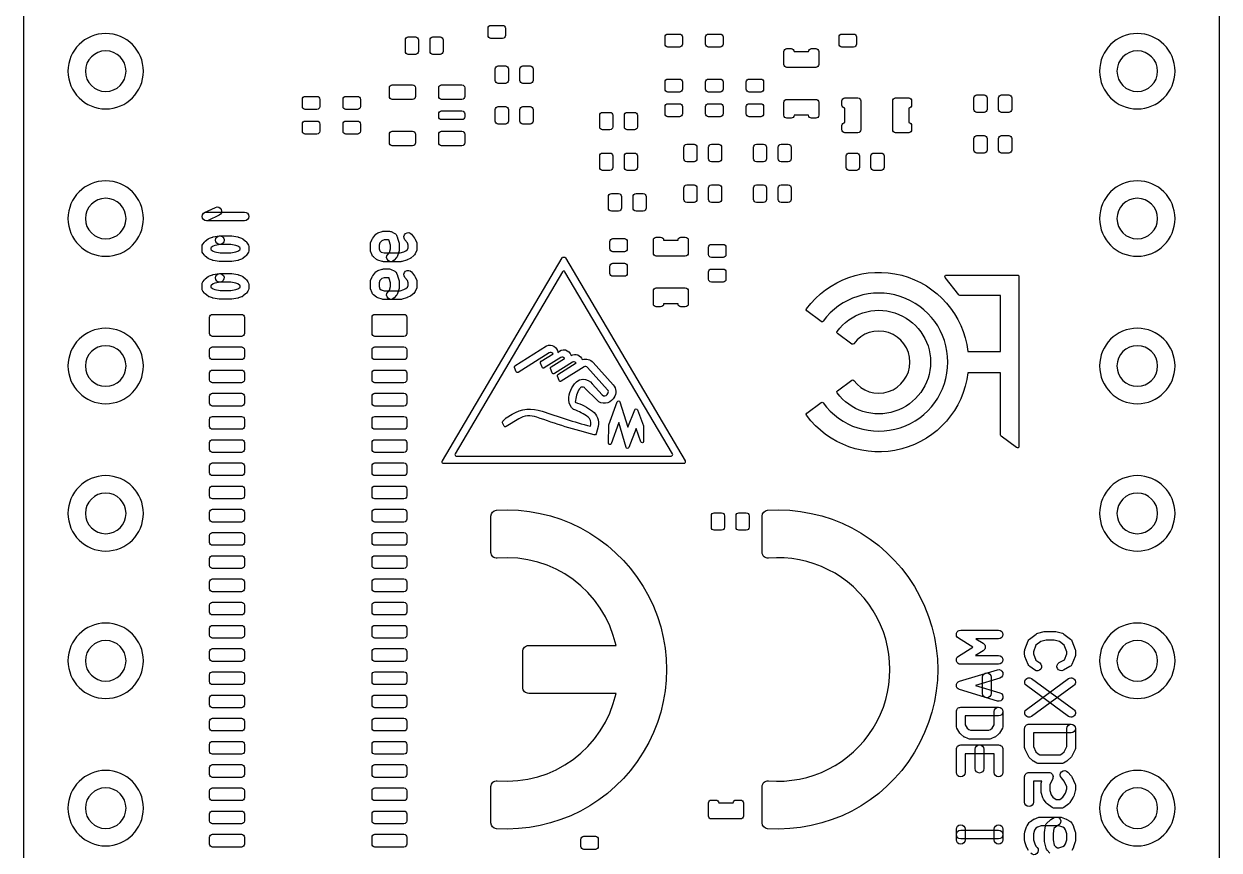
# Model space of a CAD drawing. Extents: x 0 to 20.6, y 0 to 50.
# Drawn here: x 0 to 20.6, y 22.14 to 36.38 of the extents above; entities that cross this region are included whole.
import ezdxf

# ---------------------------------------------------------------- set-up
doc = ezdxf.new("R2010")
doc.units = 0
for name, color, linetype in [('HOLE_1_6', 7, 'CONTINUOUS'), ('NC_Resist-B', 111, 'CONTINUOUS'), ('NC_Symbol-B', 140, 'CONTINUOUS'), ('OUTLINE', 7, 'CONTINUOUS')]:
    doc.layers.add(name, color=color, linetype=linetype)

msp = doc.modelspace()

# ---------------------------------------------------------------- linework, layer by layer
at = {"layer": 'HOLE_1_6'}
for points in [[(1.76, 35.56, 1), (1.06, 35.56, 1), (1.76, 35.56)], [(19.54, 35.56, 1), (18.84, 35.56, 1), (19.54, 35.56)], [(1.76, 33.02, 1), (1.06, 33.02, 1), (1.76, 33.02)], [(19.54, 33.02, 1), (18.84, 33.02, 1), (19.54, 33.02)], [(1.76, 30.48, 1), (1.06, 30.48, 1), (1.76, 30.48)], [(19.54, 30.48, 1), (18.84, 30.48, 1), (19.54, 30.48)], [(1.76, 27.94, 1), (1.06, 27.94, 1), (1.76, 27.94)], [(19.54, 27.94, 1), (18.84, 27.94, 1), (19.54, 27.94)], [(1.76, 25.4, 1), (1.06, 25.4, 1), (1.76, 25.4)], [(19.54, 25.4, 1), (18.84, 25.4, 1), (19.54, 25.4)], [(1.76, 22.86, 1), (1.06, 22.86, 1), (1.76, 22.86)], [(19.54, 22.86, 1), (18.84, 22.86, 1), (19.54, 22.86)]]:
    msp.add_lwpolyline(points, format="xyb", close=True, dxfattribs=at)
at = {"layer": 'NC_Resist-B'}
for points in [[(8.25, 36.35, -0.414214), (8.3, 36.3), (8.3, 36.175, -0.414214), (8.25, 36.125), (8.05, 36.125, -0.414214), (8, 36.175), (8, 36.3, -0.414214), (8.05, 36.35)], [(1.41, 34.91, 1), (1.41, 36.21, 1), (1.41, 34.91)], [(6.8, 35.9, -0.414214), (6.75, 35.85), (6.625, 35.85, -0.414214), (6.575, 35.9), (6.575, 36.1, -0.414214), (6.625, 36.15), (6.75, 36.15, -0.414214), (6.8, 36.1)], [(7, 36.1, -0.414214), (7.05, 36.15), (7.175, 36.15, -0.414214), (7.225, 36.1), (7.225, 35.9, -0.414214), (7.175, 35.85), (7.05, 35.85, -0.414214), (7, 35.9)], [(11.3, 36.2, -0.414214), (11.35, 36.15), (11.35, 36.025, -0.414214), (11.3, 35.975), (11.1, 35.975, -0.414214), (11.05, 36.025), (11.05, 36.15, -0.414214), (11.1, 36.2)], [(12, 36.2, -0.414214), (12.05, 36.15), (12.05, 36.025, -0.414214), (12, 35.975), (11.8, 35.975, -0.414214), (11.75, 36.025), (11.75, 36.15, -0.414214), (11.8, 36.2)], [(14.3, 36.2, -0.414214), (14.35, 36.15), (14.35, 36.025, -0.414214), (14.3, 35.975), (14.1, 35.975, -0.414214), (14.05, 36.025), (14.05, 36.15, -0.414214), (14.1, 36.2)], [(19.19, 34.91, 1), (19.19, 36.21, 1), (19.19, 34.91)], [(13.225, 35.95, -0.414214), (13.275, 35.9), (13.275, 35.9), (13.525, 35.9), (13.525, 35.9, -0.414214), (13.575, 35.95), (13.65, 35.95, -0.414214), (13.7, 35.9), (13.7, 35.675, -0.414214), (13.65, 35.625), (13.15, 35.625, -0.414214), (13.1, 35.675), (13.1, 35.9, -0.414214), (13.15, 35.95)], [(8.35, 35.4, -0.414214), (8.3, 35.35), (8.175, 35.35, -0.414214), (8.125, 35.4), (8.125, 35.6, -0.414214), (8.175, 35.65), (8.3, 35.65, -0.414214), (8.35, 35.6)], [(8.55, 35.6, -0.414214), (8.6, 35.65), (8.725, 35.65, -0.414214), (8.775, 35.6), (8.775, 35.4, -0.414214), (8.725, 35.35), (8.6, 35.35, -0.414214), (8.55, 35.4)], [(6.35, 35.075, -0.414214), (6.3, 35.125), (6.3, 35.275, -0.414214), (6.35, 35.325), (6.7, 35.325, -0.414214), (6.75, 35.275), (6.75, 35.125, -0.414214), (6.7, 35.075)], [(7.2, 35.075, -0.414214), (7.15, 35.125), (7.15, 35.275, -0.414214), (7.2, 35.325), (7.55, 35.325, -0.414214), (7.6, 35.275), (7.6, 35.125, -0.414214), (7.55, 35.075)], [(11.1, 35.2, -0.414214), (11.05, 35.25), (11.05, 35.375, -0.414214), (11.1, 35.425), (11.3, 35.425, -0.414214), (11.35, 35.375), (11.35, 35.25, -0.414214), (11.3, 35.2)], [(11.8, 35.2, -0.414214), (11.75, 35.25), (11.75, 35.375, -0.414214), (11.8, 35.425), (12, 35.425, -0.414214), (12.05, 35.375), (12.05, 35.25, -0.414214), (12, 35.2)], [(12.5, 35.2, -0.414214), (12.45, 35.25), (12.45, 35.375, -0.414214), (12.5, 35.425), (12.7, 35.425, -0.414214), (12.75, 35.375), (12.75, 35.25, -0.414214), (12.7, 35.2)], [(4.85, 34.9, -0.414214), (4.8, 34.95), (4.8, 35.075, -0.414214), (4.85, 35.125), (5.05, 35.125, -0.414214), (5.1, 35.075), (5.1, 34.95, -0.414214), (5.05, 34.9)], [(5.55, 34.9, -0.414214), (5.5, 34.95), (5.5, 35.075, -0.414214), (5.55, 35.125), (5.75, 35.125, -0.414214), (5.8, 35.075), (5.8, 34.95, -0.414214), (5.75, 34.9)], [(13.575, 34.75, -0.414214), (13.525, 34.8), (13.525, 34.8), (13.275, 34.8), (13.275, 34.8, -0.414214), (13.225, 34.75), (13.15, 34.75, -0.414214), (13.1, 34.8), (13.1, 35.025, -0.414214), (13.15, 35.075), (13.65, 35.075, -0.414214), (13.7, 35.025), (13.7, 34.8, -0.414214), (13.65, 34.75)], [(14.1, 34.625, -0.414214), (14.15, 34.675), (14.15, 34.675), (14.15, 34.925), (14.15, 34.925, -0.414214), (14.1, 34.975), (14.1, 35.05, -0.414214), (14.15, 35.1), (14.375, 35.1, -0.414214), (14.425, 35.05), (14.425, 34.55, -0.414214), (14.375, 34.5), (14.15, 34.5, -0.414214), (14.1, 34.55)], [(15.3, 34.975, -0.414214), (15.25, 34.925), (15.25, 34.925), (15.25, 34.675), (15.25, 34.675, -0.414214), (15.3, 34.625), (15.3, 34.55, -0.414214), (15.25, 34.5), (15.025, 34.5, -0.414214), (14.975, 34.55), (14.975, 35.05, -0.414214), (15.025, 35.1), (15.25, 35.1, -0.414214), (15.3, 35.05)], [(16.6, 34.9, -0.414214), (16.55, 34.85), (16.425, 34.85, -0.414214), (16.375, 34.9), (16.375, 35.1, -0.414214), (16.425, 35.15), (16.55, 35.15, -0.414214), (16.6, 35.1)], [(16.8, 35.1, -0.414214), (16.85, 35.15), (16.975, 35.15, -0.414214), (17.025, 35.1), (17.025, 34.9, -0.414214), (16.975, 34.85), (16.85, 34.85, -0.414214), (16.8, 34.9)], [(7.2, 34.725, -0.414214), (7.15, 34.775), (7.15, 34.825, -0.414214), (7.2, 34.875), (7.55, 34.875, -0.414214), (7.6, 34.825), (7.6, 34.775, -0.414214), (7.55, 34.725)], [(8.35, 34.7, -0.414214), (8.3, 34.65), (8.175, 34.65, -0.414214), (8.125, 34.7), (8.125, 34.9, -0.414214), (8.175, 34.95), (8.3, 34.95, -0.414214), (8.35, 34.9)], [(8.55, 34.9, -0.414214), (8.6, 34.95), (8.725, 34.95, -0.414214), (8.775, 34.9), (8.775, 34.7, -0.414214), (8.725, 34.65), (8.6, 34.65, -0.414214), (8.55, 34.7)], [(10.15, 34.6, -0.414214), (10.1, 34.55), (9.975, 34.55, -0.414214), (9.925, 34.6), (9.925, 34.8, -0.414214), (9.975, 34.85), (10.1, 34.85, -0.414214), (10.15, 34.8)], [(10.35, 34.8, -0.414214), (10.4, 34.85), (10.525, 34.85, -0.414214), (10.575, 34.8), (10.575, 34.6, -0.414214), (10.525, 34.55), (10.4, 34.55, -0.414214), (10.35, 34.6)], [(11.3, 35, -0.414214), (11.35, 34.95), (11.35, 34.825, -0.414214), (11.3, 34.775), (11.1, 34.775, -0.414214), (11.05, 34.825), (11.05, 34.95, -0.414214), (11.1, 35)], [(12, 35, -0.414214), (12.05, 34.95), (12.05, 34.825, -0.414214), (12, 34.775), (11.8, 34.775, -0.414214), (11.75, 34.825), (11.75, 34.95, -0.414214), (11.8, 35)], [(12.7, 35, -0.414214), (12.75, 34.95), (12.75, 34.825, -0.414214), (12.7, 34.775), (12.5, 34.775, -0.414214), (12.45, 34.825), (12.45, 34.95, -0.414214), (12.5, 35)], [(5.05, 34.7, -0.414214), (5.1, 34.65), (5.1, 34.525, -0.414214), (5.05, 34.475), (4.85, 34.475, -0.414214), (4.8, 34.525), (4.8, 34.65, -0.414214), (4.85, 34.7)], [(5.75, 34.7, -0.414214), (5.8, 34.65), (5.8, 34.525, -0.414214), (5.75, 34.475), (5.55, 34.475, -0.414214), (5.5, 34.525), (5.5, 34.65, -0.414214), (5.55, 34.7)], [(6.35, 34.275, -0.414214), (6.3, 34.325), (6.3, 34.475, -0.414214), (6.35, 34.525), (6.7, 34.525, -0.414214), (6.75, 34.475), (6.75, 34.325, -0.414214), (6.7, 34.275)], [(7.2, 34.275, -0.414214), (7.15, 34.325), (7.15, 34.475, -0.414214), (7.2, 34.525), (7.55, 34.525, -0.414214), (7.6, 34.475), (7.6, 34.325, -0.414214), (7.55, 34.275)], [(16.6, 34.2, -0.414214), (16.55, 34.15), (16.425, 34.15, -0.414214), (16.375, 34.2), (16.375, 34.4, -0.414214), (16.425, 34.45), (16.55, 34.45, -0.414214), (16.6, 34.4)], [(16.8, 34.4, -0.414214), (16.85, 34.45), (16.975, 34.45, -0.414214), (17.025, 34.4), (17.025, 34.2, -0.414214), (16.975, 34.15), (16.85, 34.15, -0.414214), (16.8, 34.2)], [(11.6, 34.05, -0.414214), (11.55, 34), (11.425, 34, -0.414214), (11.375, 34.05), (11.375, 34.25, -0.414214), (11.425, 34.3), (11.55, 34.3, -0.414214), (11.6, 34.25)], [(11.8, 34.25, -0.414214), (11.85, 34.3), (11.975, 34.3, -0.414214), (12.025, 34.25), (12.025, 34.05, -0.414214), (11.975, 34), (11.85, 34, -0.414214), (11.8, 34.05)], [(12.8, 34.05, -0.414214), (12.75, 34), (12.625, 34, -0.414214), (12.575, 34.05), (12.575, 34.25, -0.414214), (12.625, 34.3), (12.75, 34.3, -0.414214), (12.8, 34.25)], [(13, 34.25, -0.414214), (13.05, 34.3), (13.175, 34.3, -0.414214), (13.225, 34.25), (13.225, 34.05, -0.414214), (13.175, 34), (13.05, 34, -0.414214), (13, 34.05)], [(10.15, 33.9, -0.414214), (10.1, 33.85), (9.975, 33.85, -0.414214), (9.925, 33.9), (9.925, 34.1, -0.414214), (9.975, 34.15), (10.1, 34.15, -0.414214), (10.15, 34.1)], [(10.35, 34.1, -0.414214), (10.4, 34.15), (10.525, 34.15, -0.414214), (10.575, 34.1), (10.575, 33.9, -0.414214), (10.525, 33.85), (10.4, 33.85, -0.414214), (10.35, 33.9)], [(14.4, 33.9, -0.414214), (14.35, 33.85), (14.225, 33.85, -0.414214), (14.175, 33.9), (14.175, 34.1, -0.414214), (14.225, 34.15), (14.35, 34.15, -0.414214), (14.4, 34.1)], [(14.6, 34.1, -0.414214), (14.65, 34.15), (14.775, 34.15, -0.414214), (14.825, 34.1), (14.825, 33.9, -0.414214), (14.775, 33.85), (14.65, 33.85, -0.414214), (14.6, 33.9)], [(1.41, 32.37, 1), (1.41, 33.67, 1), (1.41, 32.37)], [(11.6, 33.35, -0.414214), (11.55, 33.3), (11.425, 33.3, -0.414214), (11.375, 33.35), (11.375, 33.55, -0.414214), (11.425, 33.6), (11.55, 33.6, -0.414214), (11.6, 33.55)], [(11.8, 33.55, -0.414214), (11.85, 33.6), (11.975, 33.6, -0.414214), (12.025, 33.55), (12.025, 33.35, -0.414214), (11.975, 33.3), (11.85, 33.3, -0.414214), (11.8, 33.35)], [(12.8, 33.35, -0.414214), (12.75, 33.3), (12.625, 33.3, -0.414214), (12.575, 33.35), (12.575, 33.55, -0.414214), (12.625, 33.6), (12.75, 33.6, -0.414214), (12.8, 33.55)], [(13, 33.55, -0.414214), (13.05, 33.6), (13.175, 33.6, -0.414214), (13.225, 33.55), (13.225, 33.35, -0.414214), (13.175, 33.3), (13.05, 33.3, -0.414214), (13, 33.35)], [(19.19, 32.37, 1), (19.19, 33.67, 1), (19.19, 32.37)], [(10.3, 33.2, -0.414214), (10.25, 33.15), (10.125, 33.15, -0.414214), (10.075, 33.2), (10.075, 33.4, -0.414214), (10.125, 33.45), (10.25, 33.45, -0.414214), (10.3, 33.4)], [(10.5, 33.4, -0.414214), (10.55, 33.45), (10.675, 33.45, -0.414214), (10.725, 33.4), (10.725, 33.2, -0.414214), (10.675, 33.15), (10.55, 33.15, -0.414214), (10.5, 33.2)], [(10.15, 32.45, -0.414214), (10.1, 32.5), (10.1, 32.625, -0.414214), (10.15, 32.675), (10.35, 32.675, -0.414214), (10.4, 32.625), (10.4, 32.5, -0.414214), (10.35, 32.45)], [(10.975, 32.7, -0.414214), (11.025, 32.65), (11.025, 32.65), (11.275, 32.65), (11.275, 32.65, -0.414214), (11.325, 32.7), (11.4, 32.7, -0.414214), (11.45, 32.65), (11.45, 32.425, -0.414214), (11.4, 32.375), (10.9, 32.375, -0.414214), (10.85, 32.425), (10.85, 32.65, -0.414214), (10.9, 32.7)], [(11.85, 32.35, -0.414214), (11.8, 32.4), (11.8, 32.525, -0.414214), (11.85, 32.575), (12.05, 32.575, -0.414214), (12.1, 32.525), (12.1, 32.4, -0.414214), (12.05, 32.35)], [(10.35, 32.25, -0.414214), (10.4, 32.2), (10.4, 32.075, -0.414214), (10.35, 32.025), (10.15, 32.025, -0.414214), (10.1, 32.075), (10.1, 32.2, -0.414214), (10.15, 32.25)], [(12.05, 32.15, -0.414214), (12.1, 32.1), (12.1, 31.975, -0.414214), (12.05, 31.925), (11.85, 31.925, -0.414214), (11.8, 31.975), (11.8, 32.1, -0.414214), (11.85, 32.15)], [(11.325, 31.5, -0.414214), (11.275, 31.55), (11.275, 31.55), (11.025, 31.55), (11.025, 31.55, -0.414214), (10.975, 31.5), (10.9, 31.5, -0.414214), (10.85, 31.55), (10.85, 31.775, -0.414214), (10.9, 31.825), (11.4, 31.825, -0.414214), (11.45, 31.775), (11.45, 31.55, -0.414214), (11.4, 31.5)], [(3.75, 31.37, -0.414214), (3.8, 31.32), (3.8, 31.04, -0.414214), (3.75, 30.99), (3.25, 30.99, -0.414214), (3.2, 31.04), (3.2, 31.32, -0.414214), (3.25, 31.37)], [(6.55, 31.37, -0.414214), (6.6, 31.32), (6.6, 31.04, -0.414214), (6.55, 30.99), (6.05, 30.99, -0.414214), (6, 31.04), (6, 31.32, -0.414214), (6.05, 31.37)], [(1.41, 29.83, 1), (1.41, 31.13, 1), (1.41, 29.83)], [(19.19, 29.83, 1), (19.19, 31.13, 1), (19.19, 29.83)], [(3.75, 30.81, -0.414214), (3.8, 30.76), (3.8, 30.64, -0.414214), (3.75, 30.59), (3.25, 30.59, -0.414214), (3.2, 30.64), (3.2, 30.76, -0.414214), (3.25, 30.81)], [(6.55, 30.81, -0.414214), (6.6, 30.76), (6.6, 30.64, -0.414214), (6.55, 30.59), (6.05, 30.59, -0.414214), (6, 30.64), (6, 30.76, -0.414214), (6.05, 30.81)], [(3.75, 30.41, -0.414214), (3.8, 30.36), (3.8, 30.24, -0.414214), (3.75, 30.19), (3.25, 30.19, -0.414214), (3.2, 30.24), (3.2, 30.36, -0.414214), (3.25, 30.41)], [(6.55, 30.41, -0.414214), (6.6, 30.36), (6.6, 30.24, -0.414214), (6.55, 30.19), (6.05, 30.19, -0.414214), (6, 30.24), (6, 30.36, -0.414214), (6.05, 30.41)], [(3.75, 30.01, -0.414214), (3.8, 29.96), (3.8, 29.84, -0.414214), (3.75, 29.79), (3.25, 29.79, -0.414214), (3.2, 29.84), (3.2, 29.96, -0.414214), (3.25, 30.01)], [(6.55, 30.01, -0.414214), (6.6, 29.96), (6.6, 29.84, -0.414214), (6.55, 29.79), (6.05, 29.79, -0.414214), (6, 29.84), (6, 29.96, -0.414214), (6.05, 30.01)], [(3.75, 29.61, -0.414214), (3.8, 29.56), (3.8, 29.44, -0.414214), (3.75, 29.39), (3.25, 29.39, -0.414214), (3.2, 29.44), (3.2, 29.56, -0.414214), (3.25, 29.61)], [(6.55, 29.61, -0.414214), (6.6, 29.56), (6.6, 29.44, -0.414214), (6.55, 29.39), (6.05, 29.39, -0.414214), (6, 29.44), (6, 29.56, -0.414214), (6.05, 29.61)], [(3.75, 29.21, -0.414214), (3.8, 29.16), (3.8, 29.04, -0.414214), (3.75, 28.99), (3.25, 28.99, -0.414214), (3.2, 29.04), (3.2, 29.16, -0.414214), (3.25, 29.21)], [(6.55, 29.21, -0.414214), (6.6, 29.16), (6.6, 29.04, -0.414214), (6.55, 28.99), (6.05, 28.99, -0.414214), (6, 29.04), (6, 29.16, -0.414214), (6.05, 29.21)], [(3.75, 28.81, -0.414214), (3.8, 28.76), (3.8, 28.64, -0.414214), (3.75, 28.59), (3.25, 28.59, -0.414214), (3.2, 28.64), (3.2, 28.76, -0.414214), (3.25, 28.81)], [(6.55, 28.81, -0.414214), (6.6, 28.76), (6.6, 28.64, -0.414214), (6.55, 28.59), (6.05, 28.59, -0.414214), (6, 28.64), (6, 28.76, -0.414214), (6.05, 28.81)], [(1.41, 27.29, 1), (1.41, 28.59, 1), (1.41, 27.29)], [(19.19, 27.29, 1), (19.19, 28.59, 1), (19.19, 27.29)], [(3.75, 28.41, -0.414214), (3.8, 28.36), (3.8, 28.24, -0.414214), (3.75, 28.19), (3.25, 28.19, -0.414214), (3.2, 28.24), (3.2, 28.36, -0.414214), (3.25, 28.41)], [(6.55, 28.41, -0.414214), (6.6, 28.36), (6.6, 28.24, -0.414214), (6.55, 28.19), (6.05, 28.19, -0.414214), (6, 28.24), (6, 28.36, -0.414214), (6.05, 28.41)], [(3.75, 28.01, -0.414214), (3.8, 27.96), (3.8, 27.84, -0.414214), (3.75, 27.79), (3.25, 27.79, -0.414214), (3.2, 27.84), (3.2, 27.96, -0.414214), (3.25, 28.01)], [(6.55, 28.01, -0.414214), (6.6, 27.96), (6.6, 27.84, -0.414214), (6.55, 27.79), (6.05, 27.79, -0.414214), (6, 27.84), (6, 27.96, -0.414214), (6.05, 28.01)], [(12.075, 27.7, -0.414214), (12.025, 27.65), (11.9, 27.65, -0.414214), (11.85, 27.7), (11.85, 27.9, -0.414214), (11.9, 27.95), (12.025, 27.95, -0.414214), (12.075, 27.9)], [(12.275, 27.9, -0.414214), (12.325, 27.95), (12.45, 27.95, -0.414214), (12.5, 27.9), (12.5, 27.7, -0.414214), (12.45, 27.65), (12.325, 27.65, -0.414214), (12.275, 27.7)], [(3.75, 27.61, -0.414214), (3.8, 27.56), (3.8, 27.44, -0.414214), (3.75, 27.39), (3.25, 27.39, -0.414214), (3.2, 27.44), (3.2, 27.56, -0.414214), (3.25, 27.61)], [(6.55, 27.61, -0.414214), (6.6, 27.56), (6.6, 27.44, -0.414214), (6.55, 27.39), (6.05, 27.39, -0.414214), (6, 27.44), (6, 27.56, -0.414214), (6.05, 27.61)], [(3.75, 27.21, -0.414214), (3.8, 27.16), (3.8, 27.04, -0.414214), (3.75, 26.99), (3.25, 26.99, -0.414214), (3.2, 27.04), (3.2, 27.16, -0.414214), (3.25, 27.21)], [(6.55, 27.21, -0.414214), (6.6, 27.16), (6.6, 27.04, -0.414214), (6.55, 26.99), (6.05, 26.99, -0.414214), (6, 27.04), (6, 27.16, -0.414214), (6.05, 27.21)], [(3.75, 26.81, -0.414214), (3.8, 26.76), (3.8, 26.64, -0.414214), (3.75, 26.59), (3.25, 26.59, -0.414214), (3.2, 26.64), (3.2, 26.76, -0.414214), (3.25, 26.81)], [(6.55, 26.81, -0.414214), (6.6, 26.76), (6.6, 26.64, -0.414214), (6.55, 26.59), (6.05, 26.59, -0.414214), (6, 26.64), (6, 26.76, -0.414214), (6.05, 26.81)], [(3.75, 26.41, -0.414214), (3.8, 26.36), (3.8, 26.24, -0.414214), (3.75, 26.19), (3.25, 26.19, -0.414214), (3.2, 26.24), (3.2, 26.36, -0.414214), (3.25, 26.41)], [(6.55, 26.41, -0.414214), (6.6, 26.36), (6.6, 26.24, -0.414214), (6.55, 26.19), (6.05, 26.19, -0.414214), (6, 26.24), (6, 26.36, -0.414214), (6.05, 26.41)], [(1.41, 24.75, 1), (1.41, 26.05, 1), (1.41, 24.75)], [(3.75, 26.01, -0.414214), (3.8, 25.96), (3.8, 25.84, -0.414214), (3.75, 25.79), (3.25, 25.79, -0.414214), (3.2, 25.84), (3.2, 25.96, -0.414214), (3.25, 26.01)], [(6.55, 26.01, -0.414214), (6.6, 25.96), (6.6, 25.84, -0.414214), (6.55, 25.79), (6.05, 25.79, -0.414214), (6, 25.84), (6, 25.96, -0.414214), (6.05, 26.01)], [(19.19, 24.75, 1), (19.19, 26.05, 1), (19.19, 24.75)], [(3.75, 25.61, -0.414214), (3.8, 25.56), (3.8, 25.44, -0.414214), (3.75, 25.39), (3.25, 25.39, -0.414214), (3.2, 25.44), (3.2, 25.56, -0.414214), (3.25, 25.61)], [(6.55, 25.61, -0.414214), (6.6, 25.56), (6.6, 25.44, -0.414214), (6.55, 25.39), (6.05, 25.39, -0.414214), (6, 25.44), (6, 25.56, -0.414214), (6.05, 25.61)], [(3.75, 25.21, -0.414214), (3.8, 25.16), (3.8, 25.04, -0.414214), (3.75, 24.99), (3.25, 24.99, -0.414214), (3.2, 25.04), (3.2, 25.16, -0.414214), (3.25, 25.21)], [(6.55, 25.21, -0.414214), (6.6, 25.16), (6.6, 25.04, -0.414214), (6.55, 24.99), (6.05, 24.99, -0.414214), (6, 25.04), (6, 25.16, -0.414214), (6.05, 25.21)], [(3.75, 24.81, -0.414214), (3.8, 24.76), (3.8, 24.64, -0.414214), (3.75, 24.59), (3.25, 24.59, -0.414214), (3.2, 24.64), (3.2, 24.76, -0.414214), (3.25, 24.81)], [(6.55, 24.81, -0.414214), (6.6, 24.76), (6.6, 24.64, -0.414214), (6.55, 24.59), (6.05, 24.59, -0.414214), (6, 24.64), (6, 24.76, -0.414214), (6.05, 24.81)], [(3.75, 24.41, -0.414214), (3.8, 24.36), (3.8, 24.24, -0.414214), (3.75, 24.19), (3.25, 24.19, -0.414214), (3.2, 24.24), (3.2, 24.36, -0.414214), (3.25, 24.41)], [(6.55, 24.41, -0.414214), (6.6, 24.36), (6.6, 24.24, -0.414214), (6.55, 24.19), (6.05, 24.19, -0.414214), (6, 24.24), (6, 24.36, -0.414214), (6.05, 24.41)], [(3.75, 24.01, -0.414214), (3.8, 23.96), (3.8, 23.84, -0.414214), (3.75, 23.79), (3.25, 23.79, -0.414214), (3.2, 23.84), (3.2, 23.96, -0.414214), (3.25, 24.01)], [(6.55, 24.01, -0.414214), (6.6, 23.96), (6.6, 23.84, -0.414214), (6.55, 23.79), (6.05, 23.79, -0.414214), (6, 23.84), (6, 23.96, -0.414214), (6.05, 24.01)], [(1.41, 22.21, 1), (1.41, 23.51, 1), (1.41, 22.21)], [(3.75, 23.61, -0.414214), (3.8, 23.56), (3.8, 23.44, -0.414214), (3.75, 23.39), (3.25, 23.39, -0.414214), (3.2, 23.44), (3.2, 23.56, -0.414214), (3.25, 23.61)], [(6.55, 23.61, -0.414214), (6.6, 23.56), (6.6, 23.44, -0.414214), (6.55, 23.39), (6.05, 23.39, -0.414214), (6, 23.44), (6, 23.56, -0.414214), (6.05, 23.61)], [(19.19, 22.21, 1), (19.19, 23.51, 1), (19.19, 22.21)], [(3.75, 23.21, -0.414214), (3.8, 23.16), (3.8, 23.04, -0.414214), (3.75, 22.99), (3.25, 22.99, -0.414214), (3.2, 23.04), (3.2, 23.16, -0.414214), (3.25, 23.21)], [(6.55, 23.21, -0.414214), (6.6, 23.16), (6.6, 23.04, -0.414214), (6.55, 22.99), (6.05, 22.99, -0.414214), (6, 23.04), (6, 23.16, -0.414214), (6.05, 23.21)], [(11.925, 23, -0.414214), (11.975, 22.95), (11.975, 22.95), (12.225, 22.95), (12.225, 22.95, -0.414214), (12.275, 23), (12.35, 23, -0.414214), (12.4, 22.95), (12.4, 22.725, -0.414214), (12.35, 22.675), (11.85, 22.675, -0.414214), (11.8, 22.725), (11.8, 22.95, -0.414214), (11.85, 23)], [(3.75, 22.81, -0.414214), (3.8, 22.76), (3.8, 22.64, -0.414214), (3.75, 22.59), (3.25, 22.59, -0.414214), (3.2, 22.64), (3.2, 22.76, -0.414214), (3.25, 22.81)], [(6.55, 22.81, -0.414214), (6.6, 22.76), (6.6, 22.64, -0.414214), (6.55, 22.59), (6.05, 22.59, -0.414214), (6, 22.64), (6, 22.76, -0.414214), (6.05, 22.81)], [(3.75, 22.41, -0.414214), (3.8, 22.36), (3.8, 22.24, -0.414214), (3.75, 22.19), (3.25, 22.19, -0.414214), (3.2, 22.24), (3.2, 22.36, -0.414214), (3.25, 22.41)], [(6.55, 22.41, -0.414214), (6.6, 22.36), (6.6, 22.24, -0.414214), (6.55, 22.19), (6.05, 22.19, -0.414214), (6, 22.24), (6, 22.36, -0.414214), (6.05, 22.41)], [(9.65, 22.15, -0.414214), (9.6, 22.2), (9.6, 22.325, -0.414214), (9.65, 22.375), (9.85, 22.375, -0.414214), (9.9, 22.325), (9.9, 22.2, -0.414214), (9.85, 22.15)]]:
    msp.add_lwpolyline(points, format="xyb", close=True, dxfattribs=at)
at = {"layer": 'NC_Symbol-B'}
for points in [[(3.30116, 33.21335, -1), (3.36488, 33.07755), (3.17809, 32.98989, -1), (3.11437, 33.12569)], [(3.14623, 32.98279, -1), (3.14623, 33.13279), (3.8, 33.13279, -1), (3.8, 32.98279)], [(6.38195, 32.30218, -1), (6.27089, 32.40302), (6.30169, 32.43693), (6.31934, 32.49769), (6.31934, 32.564), (6.29801, 32.63743), (6.29389, 32.64734), (6.28456, 32.65162), (6.21027, 32.65162), (6.16691, 32.63836), (6.13735, 32.60105), (6.12123, 32.56036), (6.12123, 32.50021), (6.13503, 32.46221), (6.15836, 32.44347), (6.21027, 32.4276), (6.48502, 32.4276), (6.54591, 32.44622), (6.58386, 32.46364), (6.61211, 32.48632), (6.625, 32.51887), (6.625, 32.56036), (6.60888, 32.60105), (6.5648, 32.65667, -1), (6.68236, 32.74983), (6.73331, 32.68554, -0.073346), (6.74426, 32.66659), (6.76973, 32.60231, -0.094599), (6.775, 32.57468), (6.775, 32.50455, -0.094566), (6.76973, 32.47693), (6.74426, 32.41264, -0.129998), (6.72149, 32.38178), (6.67054, 32.34087, -0.061629), (6.65487, 32.33119), (6.60393, 32.30781, -0.033387), (6.59458, 32.30425), (6.51817, 32.28088, -0.074355), (6.49623, 32.2776), (6.19906, 32.2776, -0.074321), (6.17713, 32.28088), (6.10071, 32.30425, -0.095243), (6.07568, 32.31749), (6.02474, 32.3584, -0.137315), (6.00121, 32.39128), (5.97574, 32.46141, -0.087308), (5.97123, 32.48701), (5.97123, 32.57468, -0.094599), (5.9765, 32.60231), (6.00197, 32.66659, -0.073346), (6.01292, 32.68554), (6.06386, 32.74983, -0.152138), (6.10071, 32.77497), (6.17713, 32.79834, -0.074321), (6.19906, 32.80162), (6.30094, 32.80162, -0.107934), (6.33221, 32.79479), (6.38316, 32.77142, -0.189033), (6.42116, 32.732), (6.43814, 32.69109, -0.027653), (6.44089, 32.68327), (6.46636, 32.59561, -0.070824), (6.46934, 32.57468), (6.46934, 32.48701, -0.070824), (6.46636, 32.46608), (6.44089, 32.37842, -0.11409), (6.4244, 32.34893)], [(3.37547, 32.5724, -1), (3.37547, 32.7224), (3.57075, 32.7224, -0.042633), (3.58347, 32.72131), (3.68536, 32.70377, -0.040286), (3.69705, 32.70078), (3.74799, 32.68325, -0.086488), (3.77054, 32.67081), (3.82149, 32.6299, -0.066593), (3.83521, 32.6155), (3.86068, 32.58044, -0.158367), (3.875, 32.53636), (3.875, 32.46623, -0.158333), (3.86068, 32.42216), (3.83521, 32.38709, -0.066617), (3.82149, 32.37268), (3.77054, 32.33177, -0.086488), (3.74799, 32.31933), (3.69705, 32.3018, -0.040286), (3.68536, 32.29881), (3.58347, 32.28128, -0.042633), (3.57075, 32.28019), (3.37547, 32.28019, -0.042633), (3.36275, 32.28128), (3.26086, 32.29881, -0.040286), (3.24917, 32.3018), (3.19823, 32.31933, -0.086488), (3.17568, 32.33177), (3.12474, 32.37268, -0.066617), (3.11102, 32.38709), (3.08555, 32.42216, -0.158333), (3.07123, 32.46623), (3.07123, 32.53636, -0.158367), (3.08555, 32.58044), (3.11102, 32.6155, -0.066593), (3.12474, 32.6299), (3.17568, 32.67081, -0.086488), (3.19823, 32.68325), (3.24917, 32.70078, -0.040286), (3.26086, 32.70377), (3.36275, 32.72131, -1), (3.38819, 32.57349), (3.29227, 32.55697), (3.25941, 32.54567), (3.22648, 32.51922), (3.22123, 32.51199), (3.22123, 32.49059), (3.22649, 32.48335), (3.25941, 32.45691), (3.29226, 32.44561), (3.38187, 32.43019), (3.56435, 32.43019), (3.65396, 32.44561), (3.68682, 32.45691), (3.71974, 32.48336), (3.725, 32.49059), (3.725, 32.51199), (3.71975, 32.51922), (3.68682, 32.54567), (3.65395, 32.55697), (3.56434, 32.5724)], [(7.209, 28.8355, -0.134122), (7.21247, 28.84821), (9.27607, 32.34371, -0.265366), (9.2976, 32.356), (9.3114, 32.356, -0.265366), (9.33293, 32.34371), (11.39653, 28.84821, -0.134122), (11.4, 28.8355), (11.4, 28.825, -0.414214), (11.375, 28.8), (7.234, 28.8, -0.414214), (7.209, 28.825)], [(6.38195, 31.65218, -1), (6.27089, 31.75302), (6.30169, 31.78693), (6.31934, 31.84769), (6.31934, 31.914), (6.29801, 31.98743), (6.29389, 31.99734), (6.28456, 32.00162), (6.21027, 32.00162), (6.16691, 31.98836), (6.13735, 31.95105), (6.12123, 31.91036), (6.12123, 31.85021), (6.13503, 31.81221), (6.15836, 31.79347), (6.21027, 31.7776), (6.48502, 31.7776), (6.54591, 31.79622), (6.58386, 31.81364), (6.61211, 31.83632), (6.625, 31.86887), (6.625, 31.91036), (6.60888, 31.95105), (6.5648, 32.00667, -1), (6.68236, 32.09983), (6.73331, 32.03554, -0.073346), (6.74426, 32.01659), (6.76973, 31.95231, -0.094599), (6.775, 31.92468), (6.775, 31.85455, -0.094566), (6.76973, 31.82693), (6.74426, 31.76264, -0.129998), (6.72149, 31.73178), (6.67054, 31.69087, -0.061629), (6.65487, 31.68119), (6.60393, 31.65781, -0.033387), (6.59458, 31.65425), (6.51817, 31.63088, -0.074355), (6.49623, 31.6276), (6.19906, 31.6276, -0.074321), (6.17713, 31.63088), (6.10071, 31.65425, -0.095243), (6.07568, 31.66749), (6.02474, 31.7084, -0.137315), (6.00121, 31.74128), (5.97574, 31.81141, -0.087308), (5.97123, 31.83701), (5.97123, 31.92468, -0.094599), (5.9765, 31.95231), (6.00197, 32.01659, -0.073346), (6.01292, 32.03554), (6.06386, 32.09983, -0.152138), (6.10071, 32.12497), (6.17713, 32.14834, -0.074321), (6.19906, 32.15162), (6.30094, 32.15162, -0.107934), (6.33221, 32.14479), (6.38316, 32.12142, -0.189033), (6.42116, 32.082), (6.43814, 32.04109, -0.027653), (6.44089, 32.03327), (6.46636, 31.94561, -0.070824), (6.46934, 31.92468), (6.46934, 31.83701, -0.070824), (6.46636, 31.81608), (6.44089, 31.72842, -0.11409), (6.4244, 31.69893)], [(3.37547, 31.9224, -1), (3.37547, 32.0724), (3.57075, 32.0724, -0.042633), (3.58347, 32.07131), (3.68536, 32.05377, -0.040286), (3.69705, 32.05078), (3.74799, 32.03325, -0.086488), (3.77054, 32.02081), (3.82149, 31.9799, -0.066593), (3.83521, 31.9655), (3.86068, 31.93044, -0.158367), (3.875, 31.88636), (3.875, 31.81623, -0.158333), (3.86068, 31.77216), (3.83521, 31.73709, -0.066617), (3.82149, 31.72268), (3.77054, 31.68177, -0.086488), (3.74799, 31.66933), (3.69705, 31.6518, -0.040286), (3.68536, 31.64881), (3.58347, 31.63128, -0.042633), (3.57075, 31.63019), (3.37547, 31.63019, -0.042633), (3.36275, 31.63128), (3.26086, 31.64881, -0.040286), (3.24917, 31.6518), (3.19823, 31.66933, -0.086488), (3.17568, 31.68177), (3.12474, 31.72268, -0.066617), (3.11102, 31.73709), (3.08555, 31.77216, -0.158333), (3.07123, 31.81623), (3.07123, 31.88636, -0.158367), (3.08555, 31.93044), (3.11102, 31.9655, -0.066593), (3.12474, 31.9799), (3.17568, 32.02081, -0.086488), (3.19823, 32.03325), (3.24917, 32.05078, -0.040286), (3.26086, 32.05377), (3.36275, 32.07131, -1), (3.38819, 31.92349), (3.29227, 31.90697), (3.25941, 31.89567), (3.22648, 31.86922), (3.22123, 31.86199), (3.22123, 31.84059), (3.22649, 31.83335), (3.25941, 31.80691), (3.29226, 31.79561), (3.38187, 31.78019), (3.56435, 31.78019), (3.65396, 31.79561), (3.68682, 31.80691), (3.71974, 31.83336), (3.725, 31.84059), (3.725, 31.86199), (3.71975, 31.86922), (3.68682, 31.89567), (3.65395, 31.90697), (3.56434, 31.9224)], [(11.15699, 28.928, 0.580624), (11.17852, 28.96571), (9.32603, 32.10361, 0.570987), (9.28297, 32.10361), (7.43048, 28.96571, 0.580624), (7.45201, 28.928)], [(13.73976, 29.84922, -0.418293), (13.77498, 29.84403), (13.77498, 29.84403, 3.058699), (13.77498, 31.24997), (13.77498, 31.24997, -0.418293), (13.73976, 31.24478), (13.49458, 31.42959, -0.410809), (13.4895, 31.46437), (13.4895, 31.46437, -0.679303), (16.27102, 30.73221), (16.83515, 30.73221), (16.83515, 31.69529), (16.13249, 31.69529, -0.231866), (16.11273, 31.70497), (15.87864, 32.00687, -0.623666), (15.8984, 32.04719), (17.125, 32.04719, -0.414214), (17.15, 32.02219), (17.15, 29.09438, -0.614753), (17.11019, 29.07424), (16.84534, 29.26898, -0.238556), (16.83515, 29.28912), (16.83515, 30.36179), (16.27102, 30.36179, -0.679303), (13.4895, 29.62963), (13.4895, 29.62963, -0.410809), (13.49458, 29.66441)], [(14.26857, 30.23544, -0.41394), (14.3035, 30.23008), (14.3035, 30.23008, 3.051717), (14.3035, 30.86392), (14.3035, 30.86392, -0.41394), (14.26857, 30.85856), (14.02099, 31.04009, -0.414293), (14.01562, 31.07504), (14.01562, 31.07504, -3.052865), (14.01562, 30.01896), (14.01562, 30.01896, -0.414293), (14.02099, 30.05391)], [(9.86125, 29.31058, -0.409798), (9.83096, 29.29287), (9.83096, 29.29287, -0.025098), (8.83831, 29.5987), (8.83831, 29.5987, 0.227881), (8.52789, 29.56785), (8.31063, 29.43548, -0.438938), (8.27526, 29.44565), (8.24905, 29.49806, -0.317139), (8.25337, 29.52655), (8.30636, 29.58179, -0.064786), (8.31139, 29.58583), (8.41544, 29.64923, -0.226584), (8.93002, 29.70168), (8.93002, 29.70168, 0.02137), (9.76425, 29.44239), (9.77149, 29.46923, 0.287505), (9.72297, 29.60078), (9.72297, 29.60078, 0.07595), (9.48056, 29.72832), (9.48056, 29.72832, -0.073296), (9.47409, 29.73168), (9.47409, 29.73168, -0.242369), (9.39117, 29.89497), (9.39117, 29.89497, -0.199047), (9.52197, 30.20552), (9.52197, 30.20552, -0.199185), (9.63521, 30.25254), (9.63521, 30.25254, -0.01852), (9.63706, 30.25247), (9.63706, 30.25247, -0.194137), (9.79699, 30.17378), (9.96915, 29.98141, 0.484576), (10.05062, 29.98644), (10.06469, 30.00671, 0.347227), (10.06072, 30.07104), (9.71582, 30.45643, 0.365684), (9.65448, 30.46505), (9.26136, 30.21764, -0.46776), (9.22485, 30.22947), (9.19526, 30.30301, -0.362617), (9.20513, 30.3335), (9.52036, 30.53188), (9.51619, 30.53606, -0.010753), (9.51545, 30.53684), (9.51545, 30.53684, 0.362499), (9.45451, 30.54505), (9.14374, 30.34949, -0.467579), (9.10724, 30.36132), (9.07764, 30.43486, -0.362617), (9.08751, 30.46535), (9.32036, 30.61188), (9.31619, 30.61606, -0.010753), (9.31545, 30.61684), (9.31545, 30.61684, 0.362499), (9.25451, 30.62505), (8.96898, 30.44537, -0.46776), (8.93247, 30.4572), (8.90288, 30.53074, -0.362617), (8.91275, 30.56123), (9.12036, 30.69188), (9.11619, 30.69606, -0.010753), (9.11545, 30.69684), (9.11545, 30.69684, 0.362575), (9.0545, 30.70505), (8.52035, 30.36891, -0.46776), (8.48384, 30.38074), (8.45425, 30.45428, -0.362617), (8.46412, 30.48477), (9.00782, 30.82691, -0.03561), (9.01096, 30.82858), (9.01096, 30.82858, -0.519278), (9.20195, 30.71445), (9.20195, 30.71445, -0.579633), (9.43241, 30.66351), (9.43241, 30.66351, -0.454051), (9.62403, 30.59127), (9.62403, 30.59127, -0.2997), (9.8112, 30.54179), (10.1561, 30.1564, -0.347187), (10.16985, 29.93374), (10.15578, 29.91347, -0.467564), (9.88063, 29.88881), (9.67003, 30.0994, 0.481625), (9.57678, 30.08888), (9.57678, 30.08888, 0.129482), (9.5038, 29.85552), (9.5038, 29.85552, -0.080999), (9.79995, 29.70305), (9.79995, 29.70305, -0.004), (9.80027, 29.70281), (9.80027, 29.70281, -0.292551), (9.896, 29.4394), (9.896, 29.4394, -0.010818), (9.89574, 29.43835)], [(10.08108, 29.45972, -0.081621), (10.08257, 29.46769), (10.22598, 29.86418, -0.717746), (10.27334, 29.86316), (10.41117, 29.42383), (10.52767, 29.72341, -0.6861), (10.57432, 29.72327), (10.67952, 29.44814, -0.091573), (10.68117, 29.43921), (10.68117, 29.1804, -0.844277), (10.63258, 29.17211), (10.55117, 29.40383), (10.42721, 29.07328, -0.718016), (10.37986, 29.07487), (10.25117, 29.50383), (10.12306, 29.14084, -0.852465), (10.07449, 29.14969)], [(8.05003, 27.89431, -0.394935), (8.14343, 27.99407), (8.14343, 27.99407, -1.068353), (8.14341, 22.50615), (8.14341, 22.50615, -0.395021), (8.05001, 22.60594), (8.05001, 23.23271, -0.439766), (8.15865, 23.33233), (8.15865, 23.33233, 0.376793), (10.20528, 24.83761), (8.7, 24.83762, -0.414214), (8.6, 24.93762), (8.6, 25.56259, -0.414214), (8.7, 25.66259), (10.20529, 25.66259, 0.376807), (8.15858, 27.16788), (8.15858, 27.16788, -0.439888), (8.04993, 27.26753)], [(12.72495, 27.89428, -0.395021), (12.81835, 27.99407), (12.81835, 27.99407, -1.068353), (12.81835, 22.50615), (12.81835, 22.50615, -0.395021), (12.72495, 22.60594), (12.72495, 23.23271, -0.439766), (12.83359, 23.33233), (12.83359, 23.33233, 1.090488), (12.83359, 27.16789), (12.83359, 27.16789, -0.439766), (12.72495, 27.26751)], [(16.8, 25.92824, -1), (16.8, 25.77824), (16.40911, 25.77824), (16.53391, 25.70072, -0.552139), (16.53468, 25.57378), (16.40324, 25.48993), (16.8, 25.48993, -1), (16.8, 25.33993), (16.14623, 25.33993, -0.749926), (16.10589, 25.47816), (16.35356, 25.63616), (16.10666, 25.78953, -0.75459), (16.14623, 25.92824)], [(17.50948, 25.36239, -1), (17.4207, 25.24149), (17.3358, 25.30383, -0.13934), (17.31064, 25.33621), (17.25403, 25.47647, -0.096196), (17.24858, 25.50454), (17.24858, 25.56687, -0.091539), (17.25353, 25.59365), (17.31014, 25.74171, -0.140323), (17.33492, 25.77473), (17.44813, 25.86044, -0.095112), (17.47349, 25.87295), (17.58669, 25.90412, -0.067273), (17.6066, 25.90681), (17.76698, 25.90681, -0.067273), (17.78689, 25.90412), (17.9001, 25.87295, -0.095112), (17.92546, 25.86044), (18.03867, 25.77473, -0.140344), (18.06346, 25.74171), (18.12006, 25.59365, -0.091533), (18.125, 25.56687), (18.125, 25.50454, -0.096196), (18.11955, 25.47647), (18.06295, 25.33621, -0.172647), (18.02958, 25.29858), (17.91637, 25.23624, -1), (17.84401, 25.36764), (17.93384, 25.4171), (17.975, 25.5191), (17.975, 25.55302), (17.93101, 25.66809), (17.8464, 25.73215), (17.75684, 25.75681), (17.61674, 25.75681), (17.52719, 25.73215), (17.44258, 25.66809), (17.39858, 25.55302), (17.39858, 25.5191), (17.44176, 25.41212)], [(16.77819, 25.24578, -1), (16.82181, 25.10226), (16.40414, 24.97532), (16.82181, 24.84838, -1), (16.77819, 24.70486), (16.12442, 24.90356, -0.741276), (16.12442, 25.04708)], [(16.52123, 25.11558, -1), (16.67123, 25.11558), (16.67123, 24.83506, -1), (16.52123, 24.83506)], [(18.0058, 25.0924, -1), (18.0942, 24.97122), (17.36778, 24.44135, -1), (17.27938, 24.56253)], [(17.27938, 24.97122, -1), (17.36778, 25.0924), (18.0942, 24.56253, -1), (18.0058, 24.44135)], [(16.8, 24.59902, -1), (16.8, 24.44902), (16.22123, 24.44902), (16.22123, 24.29877), (16.25501, 24.24064), (16.28783, 24.21429), (16.31544, 24.20162), (16.63079, 24.20162), (16.65839, 24.21429), (16.69122, 24.24065), (16.725, 24.29877), (16.725, 24.52402, -1), (16.875, 24.52402), (16.875, 24.27856, -0.132356), (16.86485, 24.24088), (16.81391, 24.15322, -0.092229), (16.79602, 24.13242), (16.74507, 24.09151, -0.061704), (16.72938, 24.08182), (16.67844, 24.05845, -0.107934), (16.64717, 24.05162), (16.29906, 24.05162, -0.107934), (16.26779, 24.05845), (16.21684, 24.08182, -0.061704), (16.20115, 24.09151), (16.15021, 24.13242, -0.092229), (16.13232, 24.15322), (16.08138, 24.24088, -0.132356), (16.07123, 24.27856), (16.07123, 24.52402, -0.414214), (16.14623, 24.59902)], [(18.05, 24.30681, -1), (18.05, 24.15681), (17.39858, 24.15681), (17.39858, 23.92175), (17.44186, 23.83238), (17.48167, 23.79401), (17.51268, 23.77694), (17.8609, 23.77694), (17.89191, 23.79401), (17.93173, 23.83238), (17.975, 23.92174), (17.975, 24.23181, -1), (18.125, 24.23181), (18.125, 23.90454, -0.113231), (18.1175, 23.87185), (18.0609, 23.75496, -0.088472), (18.04544, 23.73364), (17.98883, 23.6791, -0.065961), (17.97297, 23.66741), (17.91637, 23.63624, -0.126514), (17.88019, 23.62694), (17.4934, 23.62694, -0.12648), (17.45723, 23.63624), (17.40062, 23.66741, -0.065989), (17.38475, 23.6791), (17.32815, 23.73364, -0.088472), (17.31269, 23.75496), (17.25608, 23.87185, -0.113231), (17.24858, 23.90454), (17.24858, 24.23181, -0.414214), (17.32358, 24.30681)], [(16.22123, 23.47662, -1), (16.07123, 23.47662), (16.07123, 23.87402, -0.414214), (16.14623, 23.94902), (16.8, 23.94902, -0.414214), (16.875, 23.87402), (16.875, 23.47662, -1), (16.725, 23.47662), (16.725, 23.79902), (16.22123, 23.79902)], [(16.39387, 23.87402, -1), (16.54387, 23.87402), (16.54387, 23.5409, -1), (16.39387, 23.5409)], [(17.39858, 22.96428, -1), (17.24858, 22.96428), (17.24858, 23.40064, -0.414214), (17.32358, 23.47564), (17.66321, 23.47564, -0.545351), (17.7315, 23.36963), (17.6816, 23.25974), (17.6816, 23.16239), (17.70281, 23.09235), (17.73528, 23.04943), (17.79156, 23.00811), (17.85561, 23.00811), (17.90867, 23.04707), (17.95265, 23.11971), (17.975, 23.19356), (17.975, 23.22857), (17.92997, 23.32776), (17.88127, 23.38139, -1), (17.99231, 23.48223), (18.04892, 23.41989, -0.077945), (18.06169, 23.40047), (18.11829, 23.2758, -0.106935), (18.125, 23.2448), (18.125, 23.18246, -0.073588), (18.12178, 23.16074), (18.09348, 23.06723, -0.06271), (18.08586, 23.05011), (18.02925, 22.95661, -0.098579), (18.00948, 22.935), (17.92458, 22.87266, -0.159683), (17.88019, 22.85811), (17.76698, 22.85811, -0.159683), (17.72259, 22.87266), (17.63769, 22.935, -0.072506), (17.62228, 22.95019), (17.57511, 23.01252, -0.088707), (17.56313, 23.03605), (17.53482, 23.12956, -0.073621), (17.5316, 23.15129), (17.5316, 23.27597, -0.106969), (17.53831, 23.30698), (17.54678, 23.32564), (17.39858, 23.32564)], [(16.07123, 22.49805, -1), (16.22123, 22.49805), (16.22123, 22.31688, -1), (16.07123, 22.31688)], [(16.8, 22.47954, -1), (16.8, 22.32954), (16.14623, 22.32954, -1), (16.14623, 22.47954)], [(16.725, 22.49805, -1), (16.875, 22.49805), (16.875, 22.31688, -1), (16.725, 22.31688)]]:
    msp.add_lwpolyline(points, format="xyb", close=True, dxfattribs=at)
for points in [[(17.31362, 22.12974), (17.28532, 22.18428, -0.039933), (17.28067, 22.1953), (17.25236, 22.28102, -0.079913), (17.24858, 22.30454), (17.24858, 22.42921, -0.079913), (17.25236, 22.45273), (17.28067, 22.53845, -0.071682), (17.29021, 22.5576), (17.32794, 22.61214, -0.095697), (17.34827, 22.63204), (17.39544, 22.66321, -0.058095), (17.41094, 22.67105), (17.49585, 22.70222, -0.088195), (17.5217, 22.70681), (17.85189, 22.70681, -0.088201), (17.87774, 22.70221), (17.96264, 22.67104, -0.037854), (17.97296, 22.66634), (18.02957, 22.63517, -0.148301), (18.05997, 22.60401), (18.08827, 22.54947, -0.039964), (18.09292, 22.53844), (18.12122, 22.45272, -0.07988), (18.125, 22.42921), (18.125, 22.30454, -0.07988), (18.12122, 22.28103), (18.09292, 22.19531, -0.039964), (18.08827, 22.18428), (18.05997, 22.12974, -0.148301)], [(17.68195, 22.08405), (17.63478, 22.13859, -0.119424), (17.61862, 22.17), (17.59032, 22.28689, -0.059462), (17.58821, 22.30454), (17.58821, 22.42921, -0.040026), (17.58917, 22.44116), (17.60804, 22.55805, -0.162393), (17.63004, 22.60011), (17.68664, 22.65465, -0.065961), (17.7025, 22.66634), (17.7591, 22.69751, -1), (17.83146, 22.56611), (17.78356, 22.53974), (17.75213, 22.50945), (17.73821, 22.4232), (17.73821, 22.31349), (17.76013, 22.22296), (17.78662, 22.19233), (17.81457, 22.17694), (17.83856, 22.17694), (17.9056, 22.20155), (17.9373, 22.21901), (17.95236, 22.24803), (17.975, 22.3166), (17.975, 22.41715), (17.95236, 22.48572), (17.9373, 22.51474), (17.9056, 22.5322), (17.83856, 22.55681), (17.53503, 22.55681), (17.47084, 22.53325), (17.44306, 22.51489), (17.41972, 22.48115), (17.39858, 22.41715), (17.39858, 22.3166), (17.42123, 22.24804), (17.44227, 22.20748), (17.46402, 22.18352, -1), (17.35296, 22.0827)]]:
    msp.add_lwpolyline(points, format="xyb", dxfattribs=at)
at = {"layer": 'OUTLINE'}
msp.add_lwpolyline([(0, 49, -0.414214), (1, 50), (19.6, 50, -0.414214), (20.6, 49), (20.6, 1, -0.414214), (19.6, 0), (1, 0, -0.414214), (0, 1)], format="xyb", close=True, dxfattribs=at)

doc.saveas('drawing.dxf')
